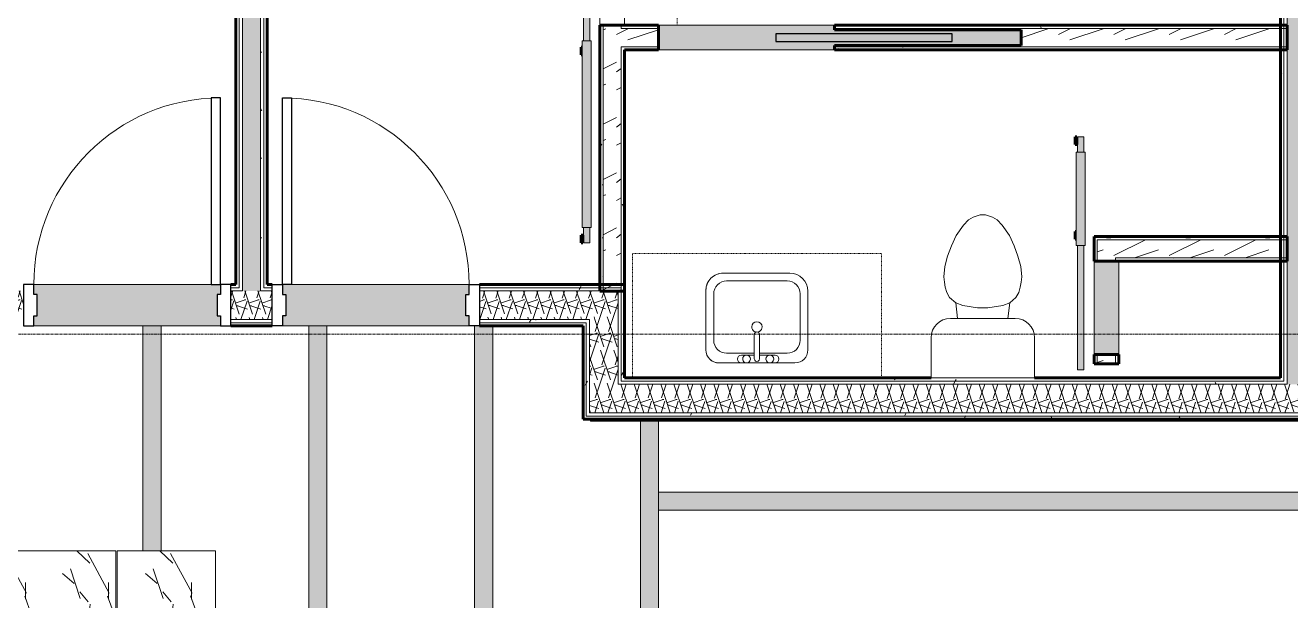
# Model space of a CAD drawing. Header units: inches. Extents: x -4169 to -1846, y 9706 to 12377.
# Drawn here: x -2758.4 to -2514.2, y 10415.8 to 10526.8 of the extents above; entities that cross this region are included whole.
import ezdxf

# ---------------------------------------------------------------- set-up
doc = ezdxf.new("R2010")
doc.units = ezdxf.units.IN
doc.header["$MEASUREMENT"] = 0
doc.linetypes.add('Dash', pattern=[0.25, 0.125, -0.125])
doc.linetypes.add('Grid Line 1_2_', pattern=[0.875, 0.5, -0.125, 0.125, -0.125])
for name, color, linetype, lineweight in [('0-1', 7, 'Continuous', 5), ('0-2', 7, 'Continuous', 18), ('A-CLNG', 13, 'Continuous', 18), ('A-CLNG-PATT-1', 35, 'Continuous', 18), ('A-DOOR', 31, 'Continuous', 18), ('A-DOOR-2', 90, 'Continuous', 30), ('A-DOOR-3', 135, 'Continuous', 18), ('A-DOOR-4', 7, 'Continuous', 18), ('A-DOOR-5', 50, 'Continuous', 60), ('A-DOOR-6', 31, 'Continuous', 30), ('A-DOOR-7', 31, 'Continuous', 9), ('A-DOOR-FRAM', 31, 'Continuous', 30), ('A-FLOR-2', 7, 'Continuous', 18), ('A-WALL', 113, 'Continuous', 18), ('A-WALL-1', 8, 'Continuous', 5), ('A-WALL-3', 50, 'Continuous', 60), ('A-WALL-4', 7, 'Continuous', 18), ('A-WALL-PATT-1', 250, 'Continuous', 9), ('A-WALL-PATT-2', 253, 'Continuous', 9), ('A-WALL-PATT-4', 111, 'Continuous', 9), ('I-FURN-1', 250, 'Continuous', 9), ('I-FURN-HDLN-1', 250, 'Dash', 9), ('I-WALL', 2, 'Continuous', 18), ('I-WALL-2', 2, 'Continuous', 5), ('I-WALL-3', 2, 'Continuous', 60), ('P-SANR-FIXT-2', 250, 'Continuous', 9), ('Q-CASE-HDLN-1', 250, 'Dash', 9), ('S-BEAM', 12, 'Continuous', 9), ('S-GRID-1', 1, 'Grid Line 1_2_', 9)]:
    doc.layers.add(name, color=color, linetype=linetype, lineweight=lineweight)
pattern_1 = [(0, (0, 0), (20.48, 5.12), [0.845, -14.515, 0.845, -14.515, -81.92]), (0, (0, 0), (20.48, 5.12), [-30.72, 0.845, -29.875, 0.845, -14.515, -35.84]), (0, (0, 0), (20.48, 5.12), [-76.8, 0.845, -9.395, 0.845, -24.755]), (120, (7.68, 2.56), (-14.67405, 15.1762003), [0.845, -14.515, 0.845, -14.515, -81.92]), (120, (7.68, 2.56), (-14.67405, 15.1762003), [-30.72, 0.845, -29.875, 0.845, -14.515, -35.84]), (120, (7.68, 2.56), (-14.67405, 15.1762003), [-76.8, 0.845, -9.395, 0.845, -24.755]), (240, (10.24, 12.8), (-5.80595, -20.2962003), [0.845, -14.515, 0.845, -14.515, -81.92]), (240, (10.24, 12.8), (-5.80595, -20.2962003), [-30.72, 0.845, -29.875, 0.845, -14.515, -35.84]), (240, (10.24, 12.8), (-5.80595, -20.2962003), [-76.8, 0.845, -9.395, 0.845, -24.755])]
pattern_2 = [(216.87, (4.265, 10.662), (31.9871619, 21.32545714), [5.331, -47.981]), (206.565, (10.662, 7.464), (-10.662476, -10.6620098), [11.921, -11.921]), (198.435, (10.662, 2.132), (-21.3244936, -10.6625869), [6.744, -26.974])]
pattern_3 = [(161.57, (0.32, 0.32), (-2.560496185, -0.000537386), [0, -18.214, 2.022, 0]), (18.43, (-0.32, 0.32), (-2.560496185, 0.000537386), [0, -18.214, 2.022, 0]), (108.43, (0.32, 0.32), (1.27922091, -6.400876726), [6.07, -14.166]), (71.57, (-0.32, 0.32), (1.27922091, 6.400876726), [6.07, -14.166])]

# ---------------------------------------------------------------- blocks, each defined once
blk = doc.blocks.new('Pocket_Door_2385 - 34_ x 80_-1722045-ENLARGED RCP - 2ND FLOOR PLAN')
at = {"layer": 'A-DOOR-2'}
for p, q in [((-39.67, 0.75), (-39.67, -0.75)), ((-5.67, 0.75), (-39.67, 0.75)), ((-5.67, -0.75), (-5.67, 0.75)), ((-39.67, -0.75), (-5.67, -0.75))]:
    blk.add_line(p, q, dxfattribs=at)
blk = doc.blocks.new('M_Sink Vanity-Square - 500 x 440mm-1352614-ENLARGED RCP - 2ND FLOOR PLAN')
at = {"layer": 'P-SANR-FIXT-2'}
for p, q in [((7.96, 7.09), (-6.72, 7.09)), ((7.96, 7.09), (-6.72, 7.09)), ((0.12, 5.22), (-5.22, 5.22)), ((3.62, 7.09), (-2.88, 7.09)), ((-2.88, 5.59), (0.12, 5.59)), ((0.12, 6.33), (0.12, 1.59)), ((1.12, 6.33), (1.12, 1.59)), ((1.12, 5.59), (3.62, 5.59)), ((6.46, 5.22), (1.12, 5.22)), ((-9.22, 4.59), (-9.22, -6.73)), ((-9.22, 4.59), (-9.22, -6.73)), ((-7.72, 2.72), (-7.72, -6.23)), ((8.96, -6.23), (8.96, 2.72)), ((10.46, -6.91), (10.46, 4.59)), ((10.46, -6.91), (10.46, 4.59)), ((-5.22, -8.73), (6.46, -8.73)), ((-5.72, -10.23), (7.14, -10.23)), ((-5.72, -10.23), (7.14, -10.23))]:
    blk.add_line(p, q, dxfattribs=at)
for centre, radius, start, end in [((-6.72, 4.59), 2.5, 90, 180), ((-6.72, 4.59), 2.5, 90, 180), ((-5.22, 2.72), 2.5, 90, 180), ((-2.88, 6.34), 0.75, 90, 270), ((-1.88, 6.34), 0.75, 360, 180), ((-1.88, 6.34), 0.75, 180, 0), ((0.62, 6.33), 0.5, 360, 180), ((2.62, 6.34), 0.75, 360, 180), ((2.62, 6.34), 0.75, 180, 360), ((3.62, 6.34), 0.75, 270, 90), ((6.46, 2.72), 2.5, 0, 90), ((7.96, 4.59), 2.5, 0, 90), ((7.96, 4.59), 2.5, 360, 90), ((0.62, 0.13), 1, 360, 180), ((0.62, 0.13), 1, 180, 0), ((0.62, 1.59), 0.5, 180, 0), ((-5.72, -6.73), 3.5, 180, 270), ((-5.72, -6.73), 3.5, 180, 270), ((-5.22, -6.23), 2.5, 180, 270), ((6.46, -6.23), 2.5, 270, 0), ((7.14, -6.91), 3.32, 270, 360), ((7.14, -6.91), 3.32, 270, 0)]:
    blk.add_arc(centre, radius, start, end, dxfattribs=at)
blk = doc.blocks.new('Toilet-Domestic-3D - Toilet-Domestic-3D-1372870-ENLARGED RCP - 2ND FLOOR PLAN')
at = {"layer": 'P-SANR-FIXT-2'}
for p, q in [((-5.13, 8), (-3.74, 10)), ((-3.74, 10), (-2.74, 11)), ((-2.74, 11), (-1.87, 11.5)), ((-1.87, 11.5), (-0.5, 12)), ((-0.5, 12), (0.5, 12)), ((0.5, 12), (1.87, 11.5)), ((1.87, 11.5), (2.74, 11)), ((2.74, 11), (3.74, 10)), ((3.74, 10), (5.13, 8)), ((-6.06, 6), (-5.13, 8)), ((5.13, 8), (6.06, 6)), ((-6.79, 4), (-6.06, 6)), ((6.06, 6), (6.79, 4)), ((-7.33, 1.99), (-6.79, 4)), ((6.79, 4), (7.33, 1.99)), ((-7.5, 0), (-7.33, 1.99)), ((7.33, 1.99), (7.5, 0)), ((-7.41, -1), (-7.5, 0)), ((-7.24, -2), (-7.41, -1)), ((-6.97, -3), (-7.24, -2)), ((7.24, -2), (6.97, -3)), ((7.41, -1), (7.24, -2)), ((7.5, 0), (7.41, -1)), ((-6.4, -4), (-6.97, -3)), ((-5.21, -5), (-6.4, -4)), ((6.4, -4), (5.21, -5)), ((6.97, -3), (6.4, -4)), ((-3.84, -5.5), (-5.21, -5)), ((-4.86, -8.02), (-5.21, -5)), ((-1, -6), (-3.84, -5.5)), ((1, -6), (-1, -6)), ((3.84, -5.5), (1, -6)), ((5.21, -5), (3.84, -5.5)), ((4.86, -8.02), (5.21, -5)), ((6.25, -8.02), (-6.25, -8.02)), ((-9.98, -11.75), (-9.98, -19.48)), ((9.98, -19.48), (9.98, -11.75)), ((-9.98, -19.48), (9.98, -19.48))]:
    blk.add_line(p, q, dxfattribs=at)
for centre, start, end in [((-6.25, -11.75), 90, 180), ((6.25, -11.75), 0, 90)]:
    blk.add_arc(centre, 3.73, start, end, dxfattribs=at)
blk = doc.blocks.new('OD_CW_Countertop - OD_CW_Countertop-V42-ENLARGED RCP - 2ND FLOOR PLAN')
at = {"layer": 'Q-CASE-HDLN-1'}
for p, q in [((0.74, -24), (0.74, 0)), ((0.74, 0), (48.74, 0)), ((48.74, 0), (48.74, -24))]:
    blk.add_line(p, q, dxfattribs=at)
blk = doc.blocks.new('Interior_barn_door_18732 - Interior_barn_door_18732-2490867-ENLARGED RCP - 2ND FLOOR PLAN')
at = {"layer": 'A-DOOR-3'}
for points in [[(-58.5, 5.82), (-58.5, 6), (-60, 6), (-60, 5.67), (-58.5, 5.67)], [(-21, 5.82), (-57, 5.82), (-57, 4.07), (-21, 4.07)], [(-22.23, 6), (-23.73, 6), (-23.73, 5.82), (-22.23, 5.82)]]:
    blk.add_hatch(color=256, dxfattribs=at).paths.add_polyline_path(points, flags=0)
h = blk.add_hatch(color=256, dxfattribs=at)
h.paths.add_polyline_path([(21, 5.57), (-21, 5.55), (-21, 4.95), (21, 4.95), (21, 5.55)], flags=0)
h.paths.add_polyline_path([(-57, 5.57), (-60, 5.55), (-60, 4.95), (-57, 4.95), (-57, 5.57)], flags=0)
h = blk.add_hatch(color=256, dxfattribs=at)
h.paths.add_polyline_path([(21, 4.32), (21, 4.95), (-21, 4.95), (-21, 4.32), (17.92, 4.32)], flags=0)
h.paths.add_polyline_path([(-57, 4.79), (-57, 4.95), (-60, 4.95), (-60, 4.32), (-57, 4.34), (-57, 4.78)], flags=0)
at = {"layer": 'A-DOOR-4'}
for p, q in [((-60, 5.57), (-57, 5.57)), ((-60, 5.57), (-60, 4.95)), ((-60, 4.95), (-60, 4.32)), ((-57, 4.07), (-57, 5.82)), ((-57, 5.82), (-21, 5.82)), ((-21, 5.82), (-21, 4.07)), ((-21, 5.57), (21, 5.57)), ((21, 4.95), (21, 5.57)), ((21, 4.32), (21, 4.95)), ((-57, 4.32), (-60, 4.32)), ((-21, 4.07), (-57, 4.07)), ((21, 4.32), (-21, 4.32))]:
    blk.add_line(p, q, dxfattribs=at)
at = {"layer": 'A-DOOR-5'}
for p, q in [((-60, 6), (-60, 5.67)), ((-58.5, 6), (-60, 6)), ((-60, 5.67), (-58.5, 5.67)), ((-58.5, 5.67), (-58.5, 6)), ((-23.73, 6), (-23.73, 5.82)), ((-22.23, 6), (-23.73, 6)), ((-22.23, 5.82), (-22.23, 6))]:
    blk.add_line(p, q, dxfattribs=at)
blk = doc.blocks.new('Bed-Standard - Queen 60_ x 79_-1433484-ENLARGED RCP - 2ND FLOOR PLAN')
at = {"layer": 'I-FURN-1'}
for p, q in [((-19.31, 41.3), (40.69, 41.3)), ((-19.31, -37.7), (-19.31, 41.3)), ((40.69, 41.3), (40.69, -37.7)), ((40.69, -23.7), (-19.31, -17.13)), ((-16.31, -23.7), (37.69, -23.7)), ((-16.31, -35.7), (-16.31, -23.7)), ((37.69, -35.7), (37.69, -23.7)), ((-16.31, -35.7), (37.69, -35.7)), ((40.69, -37.7), (-19.31, -37.7))]:
    blk.add_line(p, q, dxfattribs=at)
at = {"layer": 'I-FURN-HDLN-1'}
for p, q in [((-55.31, 77.3), (64.69, 77.3)), ((-55.31, -37.7), (-55.31, 77.3)), ((64.69, 77.3), (64.69, -37.7))]:
    blk.add_line(p, q, dxfattribs=at)
blk = doc.blocks.new('Interior_barn_door_18732 - Interior_barn_door_18732 18_-2491359-ENLARGED RCP - 2ND FLOOR PLAN')
at = {"layer": 'A-DOOR-3'}
h = blk.add_hatch(color=256, dxfattribs=at)
h.paths.add_polyline_path([(12, -4.32), (-12, -4.34), (-12, -4.95), (12, -4.95), (12, -4.34)], flags=0)
h.paths.add_polyline_path([(-33, -4.32), (-33, -4.95), (-30, -4.95), (-30, -4.32)], flags=0)
for points in [[(-30, -4.07), (-30, -5.82), (-12, -5.82), (-12, -4.07), (-28.85, -4.07)], [(-33, -5.67), (-33, -6), (-31.5, -6), (-31.5, -5.67)], [(-14.73, -5.82), (-14.73, -6), (-13.23, -6), (-13.23, -5.82)]]:
    blk.add_hatch(color=256, dxfattribs=at).paths.add_polyline_path(points, flags=0)
h = blk.add_hatch(color=256, dxfattribs=at)
h.paths.add_polyline_path([(7.02, -4.95), (-12, -4.95), (-12, -5.57), (12, -5.55), (12, -4.95), (9, -4.95)], flags=0)
h.paths.add_polyline_path([(-33, -4.95), (-33, -5.57), (-30, -5.55), (-30, -4.95)], flags=0)
at = {"layer": 'A-DOOR-4'}
for p, q in [((-33, -4.32), (-30, -4.32)), ((-33, -4.32), (-33, -4.95)), ((-30, -5.82), (-30, -4.07)), ((-30, -4.07), (-12, -4.07)), ((-12, -4.07), (-12, -5.82)), ((-12, -4.32), (12, -4.32)), ((12, -4.95), (12, -4.32)), ((-33, -4.95), (-33, -5.57)), ((-30, -5.57), (-33, -5.57)), ((-12, -5.82), (-30, -5.82)), ((12, -5.57), (-12, -5.57)), ((12, -5.57), (12, -4.95))]:
    blk.add_line(p, q, dxfattribs=at)
at = {"layer": 'A-DOOR-5'}
for p, q in [((-33, -6), (-33, -5.67)), ((-33, -5.67), (-31.5, -5.67)), ((-31.5, -6), (-33, -6)), ((-31.5, -5.67), (-31.5, -6)), ((-14.73, -6), (-14.73, -5.82)), ((-13.23, -6), (-14.73, -6)), ((-13.23, -5.82), (-13.23, -6))]:
    blk.add_line(p, q, dxfattribs=at)
blk = doc.blocks.new('CTR - 1st Phase - Unit Layouts_rvt-1-ENLARGED RCP - 2ND FLOOR PLAN')
at = {"layer": 'A-WALL-1'}
for points in [[(-2602.2, 10522.05), (-2602.2, 10522.92), (-2566.2, 10522.92), (-2566.2, 10525.92), (-2602.2, 10525.92), (-2602.2, 10526.8), (-2636.2, 10526.8), (-2636.2, 10522.05), (-2620.03, 10522.05)], [(-2548, 10463.3), (-2547.37, 10463.3), (-2547.37, 10481.3), (-2552.12, 10481.3), (-2552.12, 10463.3), (-2551.5, 10463.3)]]:
    blk.add_hatch(color=256, dxfattribs=at).paths.add_polyline_path(points, flags=0)
at = {"layer": 'A-WALL-PATT-1'}
h = blk.add_hatch(dxfattribs=at)
h.set_pattern_fill('FP_1', color=256, style=0, pattern_type=2)
h.set_pattern_definition(pattern_1)
h.paths.add_polyline_path([(-2647.47, 10475.54), (-2646.85, 10475.54), (-2646.85, 10526.8), (-2647.47, 10526.8), (-2647.47, 10480.38)], flags=0)
h.paths.add_polyline_path([(-2647.47, 10562.8), (-2646.85, 10562.8), (-2646.85, 10565.9), (-2647.47, 10565.9)], flags=0)
h = blk.add_hatch(dxfattribs=at)
h.set_pattern_fill('FP_1', color=256, style=0, pattern_type=2)
h.set_pattern_definition(pattern_1)
h.paths.add_polyline_path([(-2643.35, 10475.52), (-2642.72, 10475.52), (-2642.72, 10522.67), (-2643.35, 10522.67), (-2643.35, 10480.38)], flags=0)
h.paths.add_polyline_path([(-2643.35, 10526.17), (-2642.72, 10526.17), (-2642.72, 10526.8), (-2643.35, 10526.8)], flags=0)
h.paths.add_polyline_path([(-2643.35, 10562.8), (-2642.72, 10562.8), (-2642.72, 10565.9), (-2643.35, 10565.9)], flags=0)
h = blk.add_hatch(dxfattribs=at)
h.set_pattern_fill('FP_1', color=256, style=0, pattern_type=2)
h.set_pattern_definition(pattern_1)
h.paths.add_polyline_path([(-2579.42, 10526.17), (-2516.12, 10526.17), (-2516.12, 10526.8), (-2602.2, 10526.8), (-2602.2, 10526.17), (-2586.27, 10526.17)], flags=0)
h.paths.add_polyline_path([(-2636.92, 10526.17), (-2636.2, 10526.17), (-2636.2, 10526.8), (-2642.72, 10526.8), (-2642.72, 10526.17)], flags=0)
h = blk.add_hatch(dxfattribs=at)
h.set_pattern_fill('FP_1', color=256, style=0, pattern_type=2)
h.set_pattern_definition(pattern_1)
h.paths.add_polyline_path([(-2535.6, 10522.05), (-2516.12, 10522.05), (-2516.12, 10522.67), (-2602.2, 10522.67), (-2602.2, 10522.05), (-2566.2, 10522.05)], flags=0)
h.paths.add_polyline_path([(-2636.92, 10522.05), (-2636.2, 10522.05), (-2636.2, 10522.67), (-2642.72, 10522.67), (-2642.72, 10522.05)], flags=0)
h = blk.add_hatch(dxfattribs=at)
h.set_pattern_fill('FP_1', color=256, style=0, pattern_type=2)
h.set_pattern_definition(pattern_1)
h.paths.add_polyline_path([(-2551.5, 10485.42), (-2516.12, 10485.42), (-2516.12, 10486.05), (-2552.12, 10486.05), (-2552.12, 10485.42)], flags=0)
h = blk.add_hatch(dxfattribs=at)
h.set_pattern_fill('FP_1', color=256, style=0, pattern_type=2)
h.set_pattern_definition(pattern_1)
h.paths.add_polyline_path([(-2516.12, 10481.3), (-2516.12, 10481.92), (-2548, 10481.92), (-2548, 10481.3), (-2518.74, 10481.3)], flags=0)
at = {"layer": 'A-WALL-PATT-2'}
h = blk.add_hatch(dxfattribs=at)
h.set_pattern_fill('FP_2', color=256, style=0, pattern_type=2)
h.set_pattern_definition(pattern_2)
h.paths.add_polyline_path([(-2646.85, 10475.52), (-2643.35, 10475.52), (-2643.35, 10526.8), (-2646.85, 10526.8), (-2646.85, 10480.38)], flags=0)
h.paths.add_polyline_path([(-2646.85, 10562.8), (-2643.35, 10562.8), (-2643.35, 10566.52), (-2646.85, 10566.52), (-2646.85, 10565.9)], flags=0)
h = blk.add_hatch(dxfattribs=at)
h.set_pattern_fill('FP_2', color=256, style=0, pattern_type=2)
h.set_pattern_definition(pattern_2)
h.paths.add_polyline_path([(-2535.6, 10522.67), (-2516.12, 10522.68), (-2516.12, 10526.17), (-2602.2, 10526.17), (-2602.2, 10525.92), (-2566.2, 10525.92), (-2566.2, 10522.92), (-2602.2, 10522.92), (-2602.2, 10522.67), (-2566.2, 10522.67)], flags=0)
h.paths.add_polyline_path([(-2636.92, 10522.67), (-2636.2, 10522.67), (-2636.2, 10526.17), (-2643.35, 10526.17), (-2643.35, 10522.67), (-2642.72, 10522.67)], flags=0)
h = blk.add_hatch(dxfattribs=at)
h.set_pattern_fill('FP_2', color=256, style=0, pattern_type=2)
h.set_pattern_definition(pattern_2)
h.paths.add_polyline_path([(-2548, 10481.92), (-2516.12, 10481.92), (-2516.12, 10485.42), (-2551.5, 10485.42), (-2551.5, 10481.92)], flags=0)
h = blk.add_hatch(dxfattribs=at)
h.set_pattern_fill('FP_2', color=256, style=0, pattern_type=2)
h.set_pattern_definition(pattern_2)
h.paths.add_polyline_path([(-2548, 10461.48), (-2548, 10463.3), (-2551.5, 10463.3), (-2551.5, 10461.48)], flags=0)
h.paths.add_polyline_path([(-2548, 10481.3), (-2548, 10481.92), (-2551.5, 10481.92), (-2551.5, 10481.3), (-2551.39, 10481.3)], flags=0)
at = {"layer": 'A-WALL-3'}
for p, q in [((-2647.47, 10475.52), (-2647.47, 10526.8)), ((-2647.47, 10526.8), (-2642.72, 10526.8)), ((-2642.72, 10526.8), (-2636.2, 10526.8)), ((-2636.2, 10526.8), (-2636.2, 10522.05)), ((-2602.2, 10525.92), (-2602.2, 10526.8)), ((-2602.2, 10526.8), (-2514.87, 10526.8)), ((-2514.87, 10526.8), (-2514.87, 10522.05)), ((-2566.2, 10525.92), (-2602.2, 10525.92)), ((-2566.2, 10522.92), (-2566.2, 10525.92)), ((-2642.72, 10522.05), (-2642.72, 10475.52)), ((-2636.2, 10522.05), (-2642.72, 10522.05)), ((-2602.2, 10522.05), (-2602.2, 10522.92)), ((-2602.2, 10522.92), (-2566.2, 10522.92)), ((-2514.87, 10522.05), (-2602.2, 10522.05)), ((-2552.12, 10486.05), (-2514.87, 10486.05)), ((-2552.12, 10481.3), (-2552.12, 10486.05)), ((-2514.87, 10486.05), (-2514.87, 10481.3)), ((-2514.87, 10481.3), (-2552.12, 10481.3)), ((-2642.72, 10475.52), (-2647.47, 10475.52)), ((-2552.12, 10461.48), (-2552.12, 10463.3)), ((-2552.12, 10463.3), (-2547.37, 10463.3)), ((-2547.37, 10463.3), (-2547.37, 10461.48)), ((-2547.37, 10461.48), (-2552.12, 10461.48))]:
    blk.add_line(p, q, dxfattribs=at)
at = {"layer": 'A-WALL-4'}
for p, q in [((-2647.47, 10562.8), (-2647.47, 10526.8)), ((-2642.72, 10526.8), (-2642.72, 10562.8)), ((-2646.85, 10475.52), (-2646.85, 10526.8)), ((-2643.35, 10526.17), (-2643.35, 10526.8)), ((-2602.2, 10526.8), (-2636.2, 10526.8)), ((-2642.72, 10526.17), (-2643.35, 10526.17)), ((-2642.72, 10526.17), (-2636.2, 10526.17)), ((-2602.2, 10526.17), (-2514.87, 10526.17)), ((-2643.35, 10475.52), (-2643.35, 10522.67)), ((-2642.72, 10522.67), (-2643.35, 10522.67)), ((-2642.72, 10522.67), (-2636.2, 10522.67)), ((-2636.2, 10522.05), (-2602.2, 10522.05)), ((-2602.2, 10522.67), (-2514.87, 10522.67)), ((-2514.87, 10485.42), (-2551.5, 10485.42)), ((-2551.5, 10485.42), (-2551.5, 10481.92)), ((-2552.12, 10481.3), (-2552.12, 10463.3)), ((-2551.5, 10481.92), (-2551.5, 10481.3)), ((-2514.87, 10481.92), (-2548, 10481.92)), ((-2548, 10481.92), (-2548, 10481.3)), ((-2547.37, 10463.3), (-2547.37, 10481.3)), ((-2551.5, 10461.48), (-2551.5, 10463.3)), ((-2548, 10461.48), (-2548, 10463.3))]:
    blk.add_line(p, q, dxfattribs=at)
at = {"layer": '0-2'}
for name, p, rotation in [('Bed-Standard - Queen 60_ x 79_-1433484-ENLARGED RCP - 2ND FLOOR PLAN', (-2555.3, 10582.11), 89.9999999999422), ('Interior_barn_door_18732 - Interior_barn_door_18732-2490867-ENLARGED RCP - 2ND FLOOR PLAN', (-2645.1, 10544.8), 89.99999999995511), ('Pocket_Door_2385 - 34_ x 80_-1722045-ENLARGED RCP - 2ND FLOOR PLAN', (-2619.2, 10524.42), 180), ('Interior_barn_door_18732 - Interior_barn_door_18732 18_-2491359-ENLARGED RCP - 2ND FLOOR PLAN', (-2549.75, 10472.3), 269.9999999999642), ('M_Sink Vanity-Square - 500 x 440mm-1352614-ENLARGED RCP - 2ND FLOOR PLAN', (-2616.56, 10468.75), 180)]:
    blk.add_blockref(name, p, dxfattribs=dict(at, rotation=rotation))
for name, p in [('Toilet-Domestic-3D - Toilet-Domestic-3D-1372870-ENLARGED RCP - 2ND FLOOR PLAN', (-2573.59, 10478.26)), ('OD_CW_Countertop - OD_CW_Countertop-V42-ENLARGED RCP - 2ND FLOOR PLAN', (-2641.91, 10482.78))]:
    blk.add_blockref(name, p, dxfattribs=at)
blk = doc.blocks.new('CTR - 1st Phase - Shell_rvt-1-ENLARGED RCP - 2ND FLOOR PLAN')
at = {"layer": 'A-FLOR-2'}
for p, q in [((-2649.27, 10450.79), (-2649.27, 10450.41)), ((-2649.27, 10450.41), (-2639.67, 10450.41)), ((-2636.17, 10450.41), (-2504.49, 10450.41))]:
    blk.add_line(p, q, dxfattribs=at)
at = {"layer": 'S-GRID-1'}
blk.add_line((-1846.46, 10467.19), (-4136.46, 10467.19), dxfattribs=at)
blk = doc.blocks.new('HOLLOW METAL - UNIT DOOR-2125824-ENLARGED RCP - 2ND FLOOR PLAN')
at = {"layer": 'A-DOOR-6'}
for p, q in [((16.25, -4.25), (18, -4.25)), ((16.25, -40.25), (16.25, -4.25)), ((18, -4.25), (18, -40.25)), ((18, -40.25), (16.25, -40.25))]:
    blk.add_line(p, q, dxfattribs=at)
at = {"layer": 'A-DOOR-7'}
blk.add_arc((18, -4.25), 36, 180, 270, dxfattribs=at)
at = {"layer": 'A-DOOR-FRAM'}
for p, q in [((-20, 3.75), (-18, 3.75)), ((-20, -4.25), (-20, 3.75)), ((-18, 3.75), (-18, 1.8125)), ((18, 3.75), (20, 3.75)), ((18, 1.8125), (18, 3.75)), ((20, 3.75), (20, -4.25)), ((-18, 1.8125), (-17.375, 1.8125)), ((-17.375, 1.8125), (-17.375, -2.3125)), ((17.375, 1.8125), (18, 1.8125)), ((17.375, -2.3125), (17.375, 1.8125)), ((-18, -2.3125), (-18, -4.25)), ((-17.375, -2.3125), (-18, -2.3125)), ((18, -2.3125), (17.375, -2.3125)), ((18, -4.25), (18, -2.3125)), ((-18, -4.25), (-20, -4.25)), ((20, -4.25), (18, -4.25))]:
    blk.add_line(p, q, dxfattribs=at)
blk = doc.blocks.new('HOLLOW METAL - UNIT DOOR-2125825-ENLARGED RCP - 2ND FLOOR PLAN')
at = {"layer": 'A-DOOR-6'}
for p, q in [((18, 40.25), (16.25, 40.25)), ((16.25, 40.25), (16.25, 4.25)), ((18, 4.25), (18, 40.25)), ((16.25, 4.25), (18, 4.25))]:
    blk.add_line(p, q, dxfattribs=at)
at = {"layer": 'A-DOOR-7'}
blk.add_arc((18, 4.25), 36, 90, 180, dxfattribs=at)
at = {"layer": 'A-DOOR-FRAM'}
for p, q in [((-18, 4.25), (-20, 4.25)), ((-20, 4.25), (-20, -3.75)), ((-18, 2.3125), (-18, 4.25)), ((18, 4.25), (18, 2.3125)), ((20, 4.25), (18, 4.25)), ((20, -3.75), (20, 4.25)), ((-17.375, 2.3125), (-18, 2.3125)), ((-17.375, -1.8125), (-17.375, 2.3125)), ((18, 2.3125), (17.375, 2.3125)), ((17.375, 2.3125), (17.375, -1.8125)), ((-18, -3.75), (-18, -1.8125)), ((-18, -1.8125), (-17.375, -1.8125)), ((17.375, -1.8125), (18, -1.8125)), ((18, -1.8125), (18, -3.75)), ((-20, -3.75), (-18, -3.75)), ((18, -3.75), (20, -3.75))]:
    blk.add_line(p, q, dxfattribs=at)
blk = doc.blocks.new('Dimension Lumber - LVL - 3_5X5_5-V153-ENLARGED RCP - 2ND FLOOR PLAN')
at = {"layer": 'S-BEAM'}
h = blk.add_hatch(color=256, dxfattribs=at)
h.paths.add_polyline_path([(-44.85, 1.75), (-44.85, -1.75), (-43.85, -1.75), (-43.85, 1.75)], flags=0)
h.paths.add_polyline_path([(-0.88, 1.75), (-0.88, -1.75), (42.53, -1.75), (42.53, 1.75), (3.84, 1.75)], flags=0)
for p, q in [((-44.85, 1.75), (-43.85, 1.75)), ((-0.88, 1.75), (42.53, 1.75)), ((-44.85, -1.75), (-43.85, -1.75)), ((-0.88, -1.75), (42.53, -1.75))]:
    blk.add_line(p, q, dxfattribs=at)
blk = doc.blocks.new('Dimension Lumber - LVL - 3_5X5_5-V154-ENLARGED RCP - 2ND FLOOR PLAN')
at = {"layer": 'S-BEAM'}
h = blk.add_hatch(color=256, dxfattribs=at)
h.paths.add_polyline_path([(-45.37, -1.75), (-33.76, -1.75), (-33.76, 1.75), (-45.37, 1.75)], flags=0)
h.paths.add_polyline_path([(-31.39, 1.75), (-31.39, -1.75), (-29.63, -1.75), (-29.63, 1.75)], flags=0)
h.paths.add_polyline_path([(-27.26, 1.75), (-27.26, -1.75), (-25.39, -1.75), (-25.39, 1.75), (-26.32, 1.75)], flags=0)
h.paths.add_polyline_path([(-23.02, 1.75), (-23.02, -1.75), (42.53, -1.75), (42.53, 1.75), (-19.74, 1.75)], flags=0)
for p, q in [((-45.37, 1.75), (-45.37, -1.75)), ((-45.37, 1.75), (-33.76, 1.75)), ((-31.39, 1.75), (-29.63, 1.75)), ((-27.26, 1.75), (-25.39, 1.75)), ((-23.02, 1.75), (42.53, 1.75)), ((-45.37, -1.75), (-33.76, -1.75)), ((-31.39, -1.75), (-29.63, -1.75)), ((-27.26, -1.75), (-25.39, -1.75)), ((-23.02, -1.75), (42.53, -1.75))]:
    blk.add_line(p, q, dxfattribs=at)
blk = doc.blocks.new('Dimension Lumber - LVL - 3_5X5_5-2130251-ENLARGED RCP - 2ND FLOOR PLAN')
at = {"layer": 'S-BEAM'}
blk.add_hatch(color=256, dxfattribs=at).paths.add_polyline_path([(-30.39, 1.75), (-87.07, 1.75), (-83.57, -1.75), (87.05, -1.75), (87.05, 1.75), (3.37, 1.75)], flags=0)
for p, q in [((-87.07, 1.75), (87.05, 1.75)), ((87.05, -1.75), (87.05, 1.75)), ((-83.57, -1.75), (87.05, -1.75))]:
    blk.add_line(p, q, dxfattribs=at)
blk = doc.blocks.new('Dimension Lumber - LVL - 3_5X5_5-V171-ENLARGED RCP - 2ND FLOOR PLAN')
at = {"layer": 'S-BEAM'}
h = blk.add_hatch(color=256, dxfattribs=at)
h.paths.add_polyline_path([(-34.76, -1.75), (-23.15, -1.75), (-23.15, 1.75), (-34.76, 1.75)], flags=0)
h.paths.add_polyline_path([(-20.77, 0.89), (-20.77, -1.75), (-19.02, -1.75), (-19.02, 1.75), (-20.77, 1.75)], flags=0)
h.paths.add_polyline_path([(-16.65, -1.01), (-16.65, -1.75), (-14.78, -1.75), (-14.78, 1.75), (-16.65, 1.75), (-16.65, 1.66)], flags=0)
h.paths.add_polyline_path([(-12.4, -1.75), (34.76, -1.75), (34.76, 1.75), (-12.4, 1.75), (-12.4, -1.01)], flags=0)
for p, q in [((-34.76, 1.75), (-34.76, -1.75)), ((-34.76, 1.75), (-23.15, 1.75)), ((-20.78, 1.75), (-19.02, 1.75)), ((-16.65, 1.75), (-14.78, 1.75)), ((-12.41, 1.75), (34.76, 1.75)), ((34.76, -1.75), (34.76, 1.75)), ((-34.76, -1.75), (-23.15, -1.75)), ((-20.78, -1.75), (-19.02, -1.75)), ((-16.65, -1.75), (-14.78, -1.75)), ((-12.41, -1.75), (34.76, -1.75))]:
    blk.add_line(p, q, dxfattribs=at)

msp = doc.modelspace()

# ---------------------------------------------------------------- hatches: boundary and pattern name
at = {"layer": 'A-CLNG-PATT-1'}
h = msp.add_hatch(dxfattribs=at)
h.set_pattern_fill('FP_53', color=256, style=0, pattern_type=2)
h.set_pattern_definition([(108.435, (4.16, 0), (-16.000521, 32.0003383), [6.072, -44.525]), (139.399, (2.24, 5.76), (-96.00016541, 79.9998798), [2.95, -144.562]), (136.848, (16, 7.68), (-240.00202852, 223.9982064), [7.018, -343.889]), (109.983, (10.88, 12.48), (-47.99971113, 127.99986808), [3.746, -183.53]), (90, (9.6, 0), (-16, 16), [3.2, -12.8]), (118.443, (9.6, 3.2), (112.0002199, -207.99937941), [8.734, -427.981]), (84.289, (5.44, 10.88), (-16.00092206, -143.99947947), [3.216, -157.582]), (129.806, (5.76, 14.08), (64.00060153, -80.0001644), [2.499, -122.465])])
h.paths.add_polyline_path([(-2797.9, 10362.79), (-2779.28, 10362.79), (-2779.28, 10425.39), (-2798.23, 10425.39), (-2798.23, 10380.79), (-2797.9, 10380.79), (-2797.9, 10369.78)], flags=0)
h.paths.add_polyline_path([(-2740.88, 10362.79), (-2740.88, 10425.39), (-2779.03, 10425.39), (-2779.03, 10362.79), (-2741.2, 10362.79)], flags=0)
h.paths.add_polyline_path([(-2740.63, 10382.41), (-2721.68, 10382.41), (-2721.68, 10425.39), (-2740.63, 10425.39), (-2740.63, 10388.98)], flags=0)
at = {"layer": 'A-WALL-PATT-4'}
h = msp.add_hatch(dxfattribs=at)
h.set_pattern_fill('FP_1', color=256, style=0, pattern_type=2)
h.set_pattern_definition(pattern_1)
h.paths.add_polyline_path([(-2717.1, 10476.79), (-2717.1, 10843.14), (-2717.72, 10843.14), (-2717.72, 10476.79)], flags=0)
h = msp.add_hatch(dxfattribs=at)
h.set_pattern_fill('FP_1', color=256, style=0, pattern_type=2)
h.set_pattern_definition(pattern_1)
h.paths.add_polyline_path([(-2716.47, 10476.16), (-2716.47, 10843.14), (-2717.1, 10843.14), (-2717.1, 10476.16)], flags=0)
h = msp.add_hatch(dxfattribs=at)
h.set_pattern_fill('FP_4', color=256, style=0, pattern_type=2)
h.set_pattern_definition(pattern_3)
h.paths.add_polyline_path([(-2712.97, 10475.54), (-2712.97, 10843.14), (-2716.47, 10843.14), (-2716.47, 10475.54)], flags=0)
h = msp.add_hatch(dxfattribs=at)
h.set_pattern_fill('FP_1', color=256, style=0, pattern_type=2)
h.set_pattern_definition(pattern_1)
h.paths.add_polyline_path([(-2712.97, 10476.16), (-2712.35, 10476.16), (-2712.35, 10843.14), (-2712.97, 10843.14), (-2712.97, 10476.4)], flags=0)
h = msp.add_hatch(dxfattribs=at)
h.set_pattern_fill('FP_1', color=256, style=0, pattern_type=2)
h.set_pattern_definition(pattern_1)
h.paths.add_polyline_path([(-2711.72, 10476.79), (-2711.72, 10843.14), (-2712.35, 10843.14), (-2712.35, 10476.79)], flags=0)
h = msp.add_hatch(dxfattribs=at)
h.set_pattern_fill('FP_1', color=256, style=0, pattern_type=2)
h.set_pattern_definition(pattern_1)
h.paths.add_polyline_path([(-2515.5, 10458.79), (-2515.5, 10647.42), (-2516.12, 10647.42), (-2516.12, 10458.79)], flags=0)
h.paths.add_polyline_path([(-2516.12, 10650.92), (-2515.5, 10650.92), (-2515.5, 10692.36), (-2516.12, 10692.36), (-2516.12, 10651.3)], flags=0)
h.paths.add_polyline_path([(-2515.5, 10722.36), (-2515.5, 10843.14), (-2516.12, 10843.14), (-2516.12, 10722.36)], flags=0)
h = msp.add_hatch(dxfattribs=at)
h.set_pattern_fill('FP_1', color=256, style=0, pattern_type=2)
h.set_pattern_definition(pattern_1)
h.paths.add_polyline_path([(-2514.87, 10458.16), (-2514.87, 10647.42), (-2515.5, 10647.42), (-2515.5, 10458.16)], flags=0)
h.paths.add_polyline_path([(-2515.19, 10650.92), (-2514.87, 10650.92), (-2514.87, 10843.14), (-2515.5, 10843.14), (-2515.5, 10650.92)], flags=0)
h = msp.add_hatch(dxfattribs=at)
h.set_pattern_fill('FP_4', color=256, style=0, pattern_type=2)
h.set_pattern_definition(pattern_3)
h.paths.add_polyline_path([(-2511.37, 10457.54), (-2511.37, 10843.14), (-2514.87, 10843.14), (-2514.87, 10457.54)], flags=0)
h = msp.add_hatch(dxfattribs=at)
h.set_pattern_fill('FP_4', color=256, style=0, pattern_type=2)
h.set_pattern_definition(pattern_3)
h.paths.add_polyline_path([(-2785.47, 10470.04), (-2758.72, 10470.04), (-2758.72, 10475.54), (-2785.47, 10475.52), (-2785.47, 10470.32)], flags=0)
h.paths.add_polyline_path([(-2718.72, 10470.04), (-2710.72, 10470.04), (-2710.72, 10475.54), (-2718.72, 10475.54), (-2718.72, 10470.32)], flags=0)
h.paths.add_polyline_path([(-2670.72, 10470.04), (-2643.97, 10470.04), (-2643.99, 10475.52), (-2670.72, 10475.54), (-2670.72, 10470.32)], flags=0)
h = msp.add_hatch(dxfattribs=at)
h.set_pattern_fill('FP_1', color=256, style=0, pattern_type=2)
h.set_pattern_definition(pattern_1)
h.paths.add_polyline_path([(-2779.97, 10476.16), (-2758.72, 10476.16), (-2758.72, 10476.79), (-2781.97, 10476.79), (-2781.97, 10476.16)], flags=0)
h.paths.add_polyline_path([(-2718.72, 10476.16), (-2717.1, 10476.16), (-2717.1, 10476.79), (-2718.72, 10476.79)], flags=0)
h.paths.add_polyline_path([(-2712.35, 10476.16), (-2710.72, 10476.16), (-2710.72, 10476.79), (-2712.35, 10476.79), (-2712.35, 10476.16)], flags=0)
h.paths.add_polyline_path([(-2670.72, 10476.16), (-2647.47, 10476.16), (-2647.47, 10476.79), (-2670.72, 10476.79)], flags=0)
h = msp.add_hatch(dxfattribs=at)
h.set_pattern_fill('FP_1', color=256, style=0, pattern_type=2)
h.set_pattern_definition(pattern_1)
h.paths.add_polyline_path([(-2781.97, 10475.54), (-2758.72, 10475.54), (-2758.72, 10476.16), (-2781.97, 10476.16), (-2781.97, 10475.62)], flags=0)
h.paths.add_polyline_path([(-2710.72, 10475.54), (-2710.72, 10476.16), (-2712.97, 10476.16), (-2712.97, 10475.54), (-2711.72, 10475.54)], flags=0)
h.paths.add_polyline_path([(-2718.72, 10475.54), (-2716.47, 10475.54), (-2716.47, 10476.16), (-2718.72, 10476.16)], flags=0)
h.paths.add_polyline_path([(-2649.47, 10475.54), (-2647.47, 10475.54), (-2647.47, 10476.16), (-2670.72, 10476.16), (-2670.72, 10475.54), (-2653.8, 10475.54)], flags=0)
h = msp.add_hatch(dxfattribs=at)
h.set_pattern_fill('FP_1', color=256, style=0, pattern_type=2)
h.set_pattern_definition(pattern_1)
h.paths.add_polyline_path([(-2642.72, 10458.79), (-2642.72, 10475.52), (-2643.35, 10475.52), (-2643.35, 10458.79)], flags=0)
h = msp.add_hatch(dxfattribs=at)
h.set_pattern_fill('FP_1', color=256, style=0, pattern_type=2)
h.set_pattern_definition(pattern_1)
h.paths.add_polyline_path([(-2779.67, 10469.41), (-2758.72, 10469.41), (-2758.72, 10470.04), (-2779.97, 10470.04), (-2779.97, 10469.41)], flags=0)
h.paths.add_polyline_path([(-2712.97, 10469.41), (-2710.72, 10469.41), (-2710.72, 10470.04), (-2718.72, 10470.04), (-2718.72, 10469.41), (-2716.47, 10469.41)], flags=0)
h.paths.add_polyline_path([(-2668.17, 10469.41), (-2649.47, 10469.41), (-2649.47, 10470.04), (-2670.72, 10470.04), (-2670.72, 10469.41)], flags=0)
h = msp.add_hatch(dxfattribs=at)
h.set_pattern_fill('FP_1', color=256, style=0, pattern_type=2)
h.set_pattern_definition(pattern_1)
h.paths.add_polyline_path([(-2650.72, 10451.41), (-2650.1, 10451.41), (-2650.1, 10468.79), (-2650.72, 10468.79), (-2650.72, 10452.04)], flags=0)
h = msp.add_hatch(dxfattribs=at)
h.set_pattern_fill('FP_1', color=256, style=0, pattern_type=2)
h.set_pattern_definition(pattern_1)
h.paths.add_polyline_path([(-2649.47, 10452.04), (-2649.47, 10469.41), (-2650.1, 10469.41), (-2650.1, 10452.04)], flags=0)
h = msp.add_hatch(dxfattribs=at)
h.set_pattern_fill('FP_4', color=256, style=0, pattern_type=2)
h.set_pattern_definition(pattern_3)
h.paths.add_polyline_path([(-2649.27, 10457.54), (-2643.97, 10457.54), (-2643.97, 10470.04), (-2649.47, 10470.04), (-2649.47, 10457.54)], flags=0)
h = msp.add_hatch(dxfattribs=at)
h.set_pattern_fill('FP_1', color=256, style=0, pattern_type=2)
h.set_pattern_definition(pattern_1)
h.paths.add_polyline_path([(-2510.12, 10458.16), (-2508.83, 10458.16), (-2508.2, 10458.79), (-2510.75, 10458.79), (-2510.75, 10458.16), (-2510.3, 10458.16)], flags=0)
h.paths.add_polyline_path([(-2636.92, 10458.16), (-2515.5, 10458.16), (-2515.5, 10458.79), (-2643.35, 10458.79), (-2643.35, 10458.16)], flags=0)
h = msp.add_hatch(dxfattribs=at)
h.set_pattern_fill('FP_4', color=256, style=0, pattern_type=2)
h.set_pattern_definition(pattern_3)
h.paths.add_polyline_path([(-2518.74, 10452.04), (-2506.29, 10452.04), (-2500.79, 10457.54), (-2649.47, 10457.54), (-2649.47, 10452.04), (-2552.5, 10452.04)], flags=0)
h = msp.add_hatch(dxfattribs=at)
h.set_pattern_fill('FP_1', color=256, style=0, pattern_type=2)
h.set_pattern_definition(pattern_1)
h.paths.add_polyline_path([(-2510.12, 10457.54), (-2508.57, 10457.54), (-2507.95, 10458.16), (-2511.37, 10458.16), (-2511.37, 10457.54), (-2510.3, 10457.54)], flags=0)
h.paths.add_polyline_path([(-2636.92, 10457.54), (-2514.87, 10457.54), (-2514.87, 10458.16), (-2643.97, 10458.16), (-2643.97, 10457.54)], flags=0)
h = msp.add_hatch(dxfattribs=at)
h.set_pattern_fill('FP_1', color=256, style=0, pattern_type=2)
h.set_pattern_definition(pattern_1)
h.paths.add_polyline_path([(-2650.72, 10450.79), (-2505.77, 10450.79), (-2505.15, 10451.41), (-2650.72, 10451.41)], flags=0)
h = msp.add_hatch(dxfattribs=at)
h.set_pattern_fill('FP_1', color=256, style=0, pattern_type=2)
h.set_pattern_definition(pattern_1)
h.paths.add_polyline_path([(-2510.3, 10451.41), (-2506.03, 10451.41), (-2505.41, 10452.04), (-2650.1, 10452.04), (-2650.1, 10451.41), (-2514.87, 10451.41)], flags=0)
at = {"layer": 'I-WALL-2'}
for points in [[(-2721.33, 10468.79), (-2720.72, 10468.79), (-2720.72, 10470.73), (-2721.35, 10470.73), (-2721.33, 10474.85), (-2720.72, 10474.85), (-2720.72, 10476.79), (-2756.72, 10476.79), (-2756.72, 10474.85), (-2756.1, 10474.85), (-2756.1, 10470.73), (-2756.72, 10470.73), (-2756.72, 10468.79), (-2755.1, 10468.79)], [(-2708.72, 10468.79), (-2672.72, 10468.79), (-2672.72, 10470.73), (-2673.35, 10470.73), (-2673.35, 10474.85), (-2672.72, 10474.85), (-2672.72, 10476.79), (-2708.72, 10476.79), (-2708.72, 10474.85), (-2708.1, 10474.85), (-2708.1, 10470.73), (-2708.72, 10470.73), (-2708.72, 10470.04)]]:
    msp.add_hatch(color=256, dxfattribs=at).paths.add_polyline_path(points, flags=0)

# ---------------------------------------------------------------- linework, layer by layer
at = {"layer": 'A-CLNG'}
for p, q in [((-2779.03, 10425.39), (-2740.88, 10425.39)), ((-2740.88, 10425.39), (-2740.88, 10362.79)), ((-2740.63, 10425.39), (-2721.68, 10425.39)), ((-2740.63, 10382.41), (-2740.63, 10425.39)), ((-2721.68, 10425.39), (-2721.68, 10382.41))]:
    msp.add_line(p, q, dxfattribs=at)
at = {"layer": 'A-WALL'}
for p, q in [((-2717.1, 10476.16), (-2717.1, 10843.14)), ((-2716.47, 10475.54), (-2716.47, 10843.14)), ((-2712.97, 10475.54), (-2712.97, 10843.14)), ((-2712.35, 10476.16), (-2712.35, 10843.14)), ((-2514.87, 10457.54), (-2514.87, 10843.14)), ((-2515.5, 10458.16), (-2515.5, 10692.36)), ((-2718.72, 10476.16), (-2717.1, 10476.16)), ((-2718.72, 10475.54), (-2716.47, 10475.54)), ((-2712.97, 10475.54), (-2710.72, 10475.54)), ((-2712.35, 10476.16), (-2710.72, 10476.16)), ((-2670.72, 10476.16), (-2643.35, 10476.16)), ((-2670.72, 10475.54), (-2643.97, 10475.54)), ((-2643.97, 10457.54), (-2643.97, 10475.54)), ((-2643.35, 10458.16), (-2643.35, 10476.16)), ((-2718.72, 10470.04), (-2710.72, 10470.04)), ((-2718.72, 10469.41), (-2710.72, 10469.41)), ((-2670.72, 10470.04), (-2649.47, 10470.04)), ((-2670.72, 10469.41), (-2650.1, 10469.41)), ((-2650.1, 10451.41), (-2650.1, 10469.41)), ((-2649.47, 10452.04), (-2649.47, 10470.04)), ((-2643.97, 10457.54), (-2514.87, 10457.54)), ((-2643.35, 10458.16), (-2515.5, 10458.16)), ((-2650.1, 10451.41), (-2506.03, 10451.41)), ((-2649.47, 10452.04), (-2506.29, 10452.04))]:
    msp.add_line(p, q, dxfattribs=at)
at = {"layer": 'I-WALL'}
for p, q in [((-2722.47, 10476.79), (-2756.72, 10476.79)), ((-2672.72, 10476.79), (-2706.97, 10476.79)), ((-2756.72, 10468.79), (-2720.72, 10468.79)), ((-2708.72, 10468.79), (-2672.72, 10468.79))]:
    msp.add_line(p, q, dxfattribs=at)
at = {"layer": 'I-WALL-3'}
for p, q in [((-2717.72, 10476.79), (-2717.72, 10843.14)), ((-2711.72, 10843.14), (-2711.72, 10476.79)), ((-2516.12, 10458.79), (-2516.12, 10692.36)), ((-2718.72, 10476.79), (-2717.72, 10476.79)), ((-2711.72, 10476.79), (-2710.72, 10476.79)), ((-2670.72, 10476.79), (-2642.72, 10476.79)), ((-2642.72, 10476.79), (-2642.72, 10458.79)), ((-2710.72, 10468.79), (-2718.72, 10468.79)), ((-2650.72, 10468.79), (-2670.72, 10468.79)), ((-2650.72, 10450.79), (-2650.72, 10468.79)), ((-2642.72, 10458.79), (-2583.57, 10458.79)), ((-2563.62, 10458.79), (-2516.12, 10458.79)), ((-2505.77, 10450.79), (-2650.72, 10450.79))]:
    msp.add_line(p, q, dxfattribs=at)

# ---------------------------------------------------------------- block references
at = {"layer": '0-1'}
for name in ['CTR - 1st Phase - Shell_rvt-1-ENLARGED RCP - 2ND FLOOR PLAN', 'CTR - 1st Phase - Unit Layouts_rvt-1-ENLARGED RCP - 2ND FLOOR PLAN']:
    msp.add_blockref(name, (0, 0), dxfattribs=at)
at = {"layer": 'A-DOOR'}
msp.add_blockref('HOLLOW METAL - UNIT DOOR-2125825-ENLARGED RCP - 2ND FLOOR PLAN', (-2738.72, 10472.54), dxfattribs=at)
at = {"layer": 'A-DOOR', "rotation": 180}
msp.add_blockref('HOLLOW METAL - UNIT DOOR-2125824-ENLARGED RCP - 2ND FLOOR PLAN', (-2690.72, 10472.54), dxfattribs=at)
at = {"layer": 'S-BEAM'}
for name, p, rotation in [('Dimension Lumber - LVL - 3_5X5_5-V153-ENLARGED RCP - 2ND FLOOR PLAN', (-2733.92, 10426.26), 90.00000000000064), ('Dimension Lumber - LVL - 3_5X5_5-V154-ENLARGED RCP - 2ND FLOOR PLAN', (-2701.92, 10426.26), 90.00000000000064), ('Dimension Lumber - LVL - 3_5X5_5-V154-ENLARGED RCP - 2ND FLOOR PLAN', (-2669.92, 10426.26), 90.00000000000064), ('Dimension Lumber - LVL - 3_5X5_5-V171-ENLARGED RCP - 2ND FLOOR PLAN', (-2637.92, 10415.65), 90.00000000000057), ('Dimension Lumber - LVL - 3_5X5_5-2130251-ENLARGED RCP - 2ND FLOOR PLAN', (-2549.13, 10434.99), 180)]:
    msp.add_blockref(name, p, dxfattribs=dict(at, rotation=rotation))

doc.saveas('drawing.dxf')
